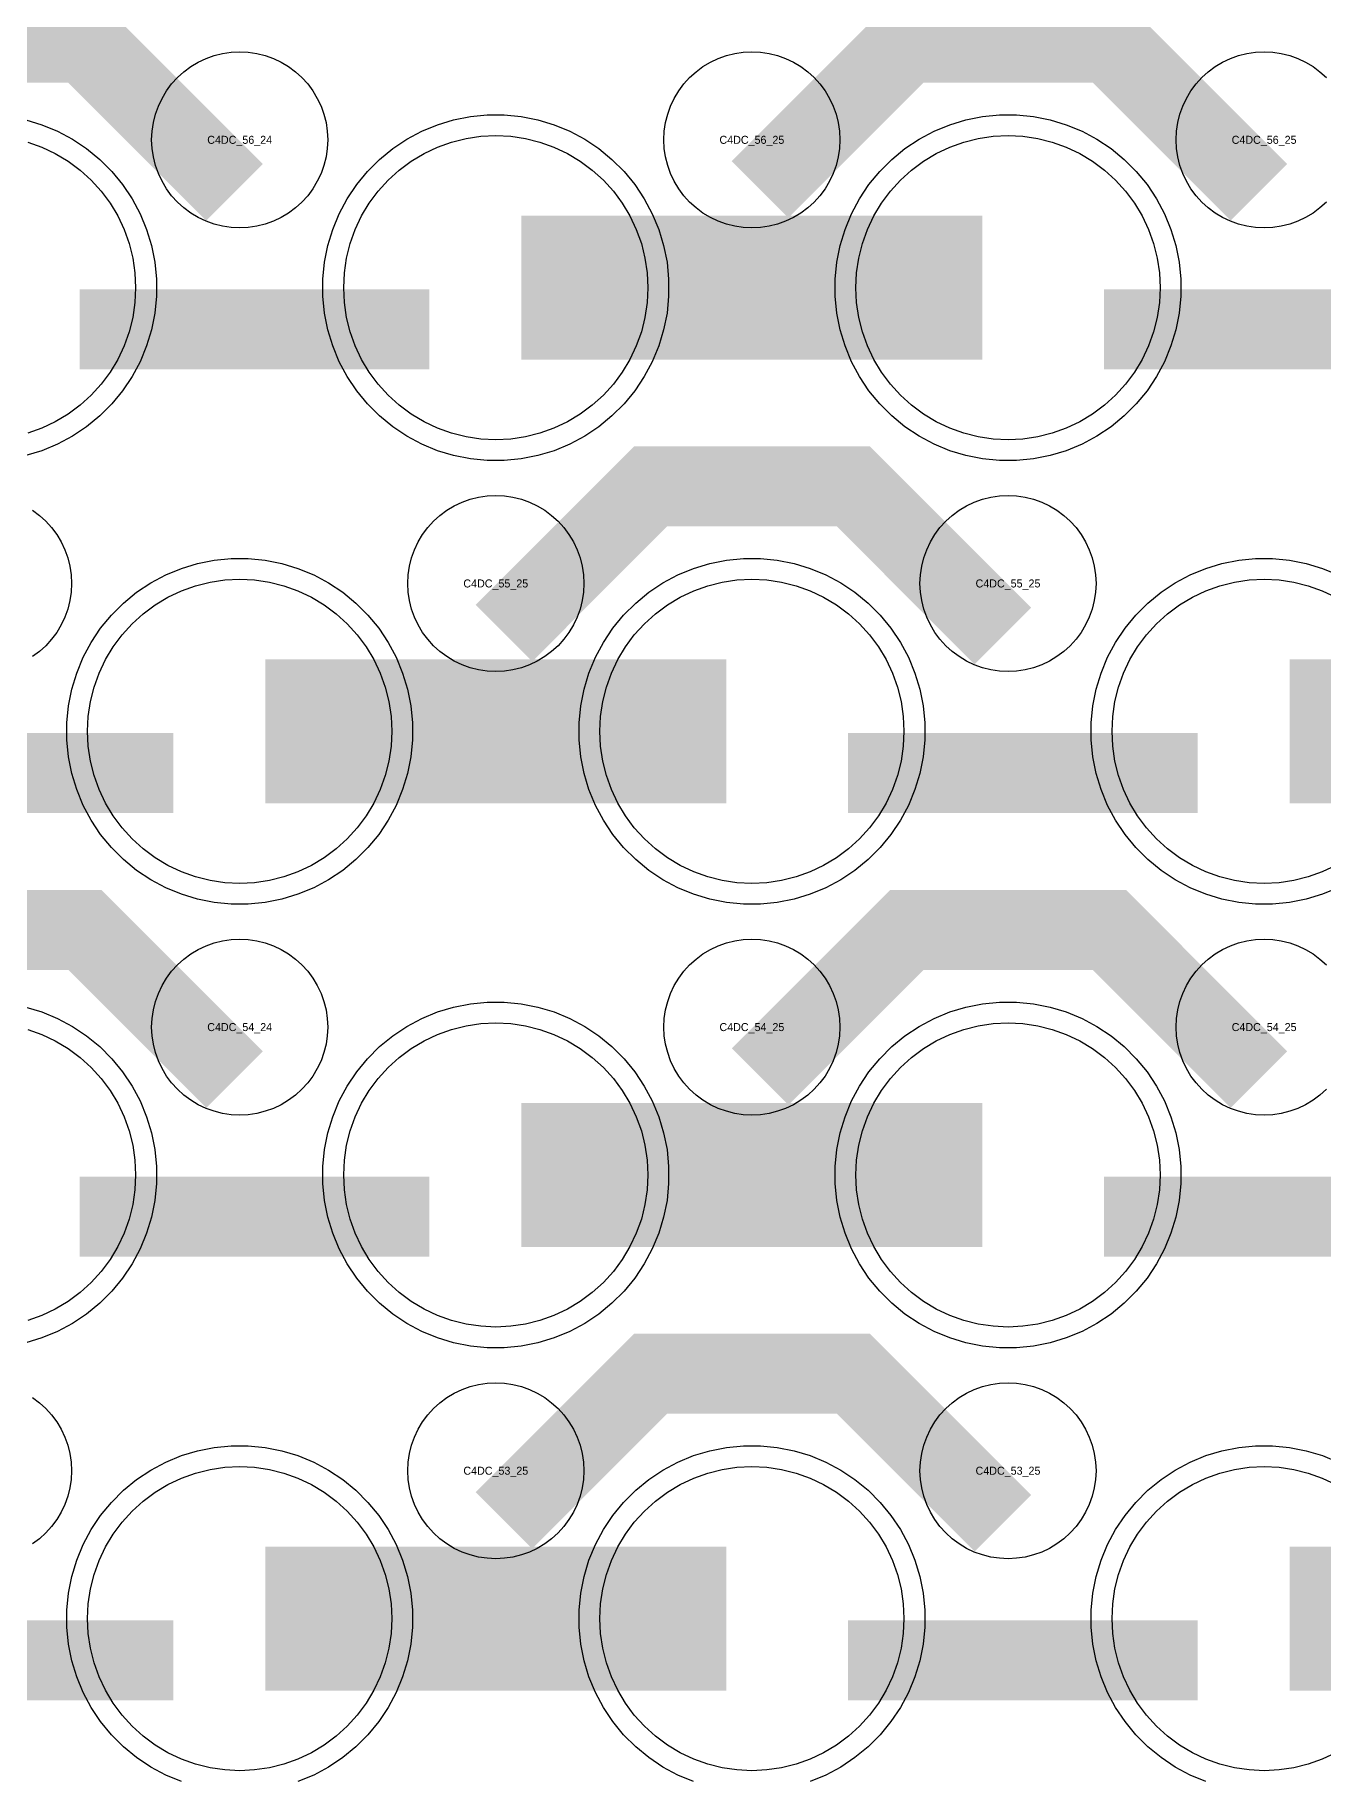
# Model space of a CAD drawing. Extents: x -11880 to 11880, y -14992 to 14992.
# Drawn here: x -4144 to -3742, y -7545 to -7001 of the extents above; entities that cross this region are included whole.
import ezdxf
from ezdxf.enums import TextEntityAlignment as Align

# ---------------------------------------------------------------- set-up
doc = ezdxf.new("R2010")
doc.units = 0
doc.header["$MEASUREMENT"] = 0
for name, color, linetype in [('GDS_775_DT_237', 138, 'CONTINUOUS'), ('RDL1_FS', 34, 'CONTINUOUS'), ('RDL_BS', 160, 'CONTINUOUS')]:
    doc.layers.add(name, color=color, linetype=linetype)

msp = doc.modelspace()

# ---------------------------------------------------------------- linework, layer by layer
at = {"layer": 'RDL1_FS', "color": 240, "true_color": 0xed1f24}
for points in [[(-4000, -7127.484), (-4004.657, -7127.255), (-4009.268, -7126.571), (-4013.791, -7125.439), (-4018.181, -7123.867), (-4022.395, -7121.875), (-4026.395, -7119.477), (-4030.14, -7116.699), (-4033.594, -7113.569), (-4036.724, -7110.115), (-4039.502, -7106.37), (-4041.9, -7102.37), (-4043.892, -7098.156), (-4045.464, -7093.766), (-4046.596, -7089.243), (-4047.28, -7084.632), (-4047.509, -7079.975), (-4047.28, -7075.318), (-4046.596, -7070.707), (-4045.464, -7066.184), (-4043.892, -7061.794), (-4041.9, -7057.58), (-4039.502, -7053.58), (-4036.724, -7049.835), (-4033.594, -7046.381), (-4030.14, -7043.251), (-4026.395, -7040.473), (-4022.395, -7038.075), (-4018.181, -7036.083), (-4013.791, -7034.511), (-4009.268, -7033.379), (-4004.657, -7032.695), (-4000, -7032.466), (-3995.343, -7032.695), (-3990.732, -7033.379), (-3986.209, -7034.511), (-3981.819, -7036.083), (-3977.605, -7038.075), (-3973.605, -7040.473), (-3969.86, -7043.251), (-3966.406, -7046.381), (-3963.276, -7049.835), (-3960.498, -7053.58), (-3958.1, -7057.58), (-3956.108, -7061.794), (-3954.536, -7066.184), (-3953.404, -7070.707), (-3952.72, -7075.318), (-3952.491, -7079.975), (-3952.72, -7084.632), (-3953.404, -7089.243), (-3954.536, -7093.766), (-3956.108, -7098.156), (-3958.1, -7102.37), (-3960.498, -7106.37), (-3963.276, -7110.115), (-3966.406, -7113.569), (-3969.86, -7116.699), (-3973.605, -7119.477), (-3977.605, -7121.875), (-3981.819, -7123.867), (-3986.209, -7125.439), (-3990.732, -7126.571), (-3995.343, -7127.255)], [(-3840, -7127.484), (-3844.657, -7127.255), (-3849.268, -7126.571), (-3853.791, -7125.439), (-3858.181, -7123.867), (-3862.395, -7121.875), (-3866.395, -7119.477), (-3870.14, -7116.699), (-3873.594, -7113.569), (-3876.724, -7110.115), (-3879.502, -7106.37), (-3881.9, -7102.37), (-3883.892, -7098.156), (-3885.464, -7093.766), (-3886.596, -7089.243), (-3887.28, -7084.632), (-3887.509, -7079.975), (-3887.28, -7075.318), (-3886.596, -7070.707), (-3885.464, -7066.184), (-3883.892, -7061.794), (-3881.9, -7057.58), (-3879.502, -7053.58), (-3876.724, -7049.835), (-3873.594, -7046.381), (-3870.14, -7043.251), (-3866.395, -7040.473), (-3862.395, -7038.075), (-3858.181, -7036.083), (-3853.791, -7034.511), (-3849.268, -7033.379), (-3844.657, -7032.695), (-3840, -7032.466), (-3835.343, -7032.695), (-3830.732, -7033.379), (-3826.209, -7034.511), (-3821.819, -7036.083), (-3817.605, -7038.075), (-3813.605, -7040.473), (-3809.86, -7043.251), (-3806.406, -7046.381), (-3803.276, -7049.835), (-3800.498, -7053.58), (-3798.1, -7057.58), (-3796.108, -7061.794), (-3794.536, -7066.184), (-3793.404, -7070.707), (-3792.72, -7075.318), (-3792.491, -7079.975), (-3792.72, -7084.632), (-3793.404, -7089.243), (-3794.536, -7093.766), (-3796.108, -7098.156), (-3798.1, -7102.37), (-3800.498, -7106.37), (-3803.276, -7110.115), (-3806.406, -7113.569), (-3809.86, -7116.699), (-3813.605, -7119.477), (-3817.605, -7121.875), (-3821.819, -7123.867), (-3826.209, -7125.439), (-3830.732, -7126.571), (-3835.343, -7127.255)], [(-4080, -7266.049), (-4084.657, -7265.82), (-4089.268, -7265.136), (-4093.791, -7264.004), (-4098.181, -7262.432), (-4102.395, -7260.44), (-4106.395, -7258.042), (-4110.14, -7255.264), (-4113.594, -7252.134), (-4116.724, -7248.68), (-4119.502, -7244.935), (-4121.9, -7240.935), (-4123.892, -7236.721), (-4125.464, -7232.331), (-4126.596, -7227.808), (-4127.28, -7223.197), (-4127.509, -7218.54), (-4127.28, -7213.883), (-4126.596, -7209.272), (-4125.464, -7204.749), (-4123.892, -7200.359), (-4121.9, -7196.145), (-4119.502, -7192.145), (-4116.724, -7188.4), (-4113.594, -7184.946), (-4110.14, -7181.816), (-4106.395, -7179.038), (-4102.395, -7176.64), (-4098.181, -7174.648), (-4093.791, -7173.076), (-4089.268, -7171.944), (-4084.657, -7171.26), (-4080, -7171.031), (-4075.343, -7171.26), (-4070.732, -7171.944), (-4066.209, -7173.076), (-4061.819, -7174.648), (-4057.605, -7176.64), (-4053.605, -7179.038), (-4049.86, -7181.816), (-4046.406, -7184.946), (-4043.276, -7188.4), (-4040.498, -7192.145), (-4038.1, -7196.145), (-4036.108, -7200.359), (-4034.536, -7204.749), (-4033.404, -7209.272), (-4032.72, -7213.883), (-4032.491, -7218.54), (-4032.72, -7223.197), (-4033.404, -7227.808), (-4034.536, -7232.331), (-4036.108, -7236.721), (-4038.1, -7240.935), (-4040.498, -7244.935), (-4043.276, -7248.68), (-4046.406, -7252.134), (-4049.86, -7255.264), (-4053.605, -7258.042), (-4057.605, -7260.44), (-4061.819, -7262.432), (-4066.209, -7264.004), (-4070.732, -7265.136), (-4075.343, -7265.82)], [(-3920, -7266.049), (-3924.657, -7265.82), (-3929.268, -7265.136), (-3933.791, -7264.004), (-3938.181, -7262.432), (-3942.395, -7260.44), (-3946.395, -7258.042), (-3950.14, -7255.264), (-3953.594, -7252.134), (-3956.724, -7248.68), (-3959.502, -7244.935), (-3961.9, -7240.935), (-3963.892, -7236.721), (-3965.464, -7232.331), (-3966.596, -7227.808), (-3967.28, -7223.197), (-3967.509, -7218.54), (-3967.28, -7213.883), (-3966.596, -7209.272), (-3965.464, -7204.749), (-3963.892, -7200.359), (-3961.9, -7196.145), (-3959.502, -7192.145), (-3956.724, -7188.4), (-3953.594, -7184.946), (-3950.14, -7181.816), (-3946.395, -7179.038), (-3942.395, -7176.64), (-3938.181, -7174.648), (-3933.791, -7173.076), (-3929.268, -7171.944), (-3924.657, -7171.26), (-3920, -7171.031), (-3915.343, -7171.26), (-3910.732, -7171.944), (-3906.209, -7173.076), (-3901.819, -7174.648), (-3897.605, -7176.64), (-3893.605, -7179.038), (-3889.86, -7181.816), (-3886.406, -7184.946), (-3883.276, -7188.4), (-3880.498, -7192.145), (-3878.1, -7196.145), (-3876.108, -7200.359), (-3874.536, -7204.749), (-3873.404, -7209.272), (-3872.72, -7213.883), (-3872.491, -7218.54), (-3872.72, -7223.197), (-3873.404, -7227.808), (-3874.536, -7232.331), (-3876.108, -7236.721), (-3878.1, -7240.935), (-3880.498, -7244.935), (-3883.276, -7248.68), (-3886.406, -7252.134), (-3889.86, -7255.264), (-3893.605, -7258.042), (-3897.605, -7260.44), (-3901.819, -7262.432), (-3906.209, -7264.004), (-3910.732, -7265.136), (-3915.343, -7265.82)]]:
    msp.add_lwpolyline(points, close=True, dxfattribs=at)
for points in [[(-4146.209, -7034.511), (-4141.819, -7036.083), (-4137.605, -7038.075), (-4133.605, -7040.473), (-4129.86, -7043.251), (-4126.406, -7046.381), (-4123.276, -7049.835), (-4120.498, -7053.58), (-4118.1, -7057.58), (-4116.108, -7061.794), (-4114.536, -7066.184), (-4113.404, -7070.707), (-4112.72, -7075.318), (-4112.491, -7079.975), (-4112.72, -7084.632), (-4113.404, -7089.243), (-4114.536, -7093.766), (-4116.108, -7098.156), (-4118.1, -7102.37), (-4120.498, -7106.37), (-4123.276, -7110.115), (-4126.406, -7113.569), (-4129.86, -7116.699), (-4133.605, -7119.477), (-4137.605, -7121.875), (-4141.819, -7123.867), (-4146.209, -7125.439)], [(-3737.605, -7260.44), (-3741.819, -7262.432), (-3746.209, -7264.004), (-3750.732, -7265.136), (-3755.343, -7265.82), (-3760, -7266.049), (-3764.657, -7265.82), (-3769.268, -7265.136), (-3773.791, -7264.004), (-3778.181, -7262.432), (-3782.395, -7260.44), (-3786.395, -7258.042), (-3790.14, -7255.264), (-3793.594, -7252.134), (-3796.724, -7248.68), (-3799.502, -7244.935), (-3801.9, -7240.935), (-3803.892, -7236.721), (-3805.464, -7232.331), (-3806.596, -7227.808), (-3807.28, -7223.197), (-3807.509, -7218.54), (-3807.28, -7213.883), (-3806.596, -7209.272), (-3805.464, -7204.749), (-3803.892, -7200.359), (-3801.9, -7196.145), (-3799.502, -7192.145), (-3796.724, -7188.4), (-3793.594, -7184.946), (-3790.14, -7181.816), (-3786.395, -7179.038), (-3782.395, -7176.64), (-3778.181, -7174.648), (-3773.791, -7173.076), (-3769.268, -7171.944), (-3764.657, -7171.26), (-3760, -7171.031), (-3755.343, -7171.26), (-3750.732, -7171.944), (-3746.209, -7173.076), (-3741.819, -7174.648), (-3737.605, -7176.64)]]:
    msp.add_lwpolyline(points, dxfattribs=at)
for points in [[(-3991.998, -7079.975, 45, 45, 0), (-3919.998, -7079.975, 45, 45, 0)], [(-3919.998, -7079.975, 45, 45, 0), (-3847.998, -7079.975, 45, 45, 0)], [(-4071.998, -7218.54, 45, 45, 0), (-3999.998, -7218.54, 45, 45, 0)], [(-3999.998, -7218.54, 45, 45, 0), (-3927.998, -7218.54, 45, 45, 0)], [(-3751.998, -7218.54, 45, 45, 0), (-3679.998, -7218.54, 45, 45, 0)]]:
    msp.add_lwpolyline(points, format="xyseb", dxfattribs=at)
at = {"layer": 'RDL1_FS'}
for points in [[(-4000, -7404.614), (-4004.657, -7404.385), (-4009.268, -7403.701), (-4013.791, -7402.569), (-4018.181, -7400.997), (-4022.395, -7399.005), (-4026.395, -7396.607), (-4030.14, -7393.829), (-4033.594, -7390.699), (-4036.724, -7387.245), (-4039.502, -7383.5), (-4041.9, -7379.5), (-4043.892, -7375.286), (-4045.464, -7370.896), (-4046.596, -7366.373), (-4047.28, -7361.762), (-4047.509, -7357.105), (-4047.28, -7352.448), (-4046.596, -7347.837), (-4045.464, -7343.314), (-4043.892, -7338.924), (-4041.9, -7334.71), (-4039.502, -7330.71), (-4036.724, -7326.965), (-4033.594, -7323.511), (-4030.14, -7320.381), (-4026.395, -7317.603), (-4022.395, -7315.205), (-4018.181, -7313.213), (-4013.791, -7311.641), (-4009.268, -7310.509), (-4004.657, -7309.825), (-4000, -7309.596), (-3995.343, -7309.825), (-3990.732, -7310.509), (-3986.209, -7311.641), (-3981.819, -7313.213), (-3977.605, -7315.205), (-3973.605, -7317.603), (-3969.86, -7320.381), (-3966.406, -7323.511), (-3963.276, -7326.965), (-3960.498, -7330.71), (-3958.1, -7334.71), (-3956.108, -7338.924), (-3954.536, -7343.314), (-3953.404, -7347.837), (-3952.72, -7352.448), (-3952.491, -7357.105), (-3952.72, -7361.762), (-3953.404, -7366.373), (-3954.536, -7370.896), (-3956.108, -7375.286), (-3958.1, -7379.5), (-3960.498, -7383.5), (-3963.276, -7387.245), (-3966.406, -7390.699), (-3969.86, -7393.829), (-3973.605, -7396.607), (-3977.605, -7399.005), (-3981.819, -7400.997), (-3986.209, -7402.569), (-3990.732, -7403.701), (-3995.343, -7404.385)], [(-3840, -7404.614), (-3844.657, -7404.385), (-3849.268, -7403.701), (-3853.791, -7402.569), (-3858.181, -7400.997), (-3862.395, -7399.005), (-3866.395, -7396.607), (-3870.14, -7393.829), (-3873.594, -7390.699), (-3876.724, -7387.245), (-3879.502, -7383.5), (-3881.9, -7379.5), (-3883.892, -7375.286), (-3885.464, -7370.896), (-3886.596, -7366.373), (-3887.28, -7361.762), (-3887.509, -7357.105), (-3887.28, -7352.448), (-3886.596, -7347.837), (-3885.464, -7343.314), (-3883.892, -7338.924), (-3881.9, -7334.71), (-3879.502, -7330.71), (-3876.724, -7326.965), (-3873.594, -7323.511), (-3870.14, -7320.381), (-3866.395, -7317.603), (-3862.395, -7315.205), (-3858.181, -7313.213), (-3853.791, -7311.641), (-3849.268, -7310.509), (-3844.657, -7309.825), (-3840, -7309.596), (-3835.343, -7309.825), (-3830.732, -7310.509), (-3826.209, -7311.641), (-3821.819, -7313.213), (-3817.605, -7315.205), (-3813.605, -7317.603), (-3809.86, -7320.381), (-3806.406, -7323.511), (-3803.276, -7326.965), (-3800.498, -7330.71), (-3798.1, -7334.71), (-3796.108, -7338.924), (-3794.536, -7343.314), (-3793.404, -7347.837), (-3792.72, -7352.448), (-3792.491, -7357.105), (-3792.72, -7361.762), (-3793.404, -7366.373), (-3794.536, -7370.896), (-3796.108, -7375.286), (-3798.1, -7379.5), (-3800.498, -7383.5), (-3803.276, -7387.245), (-3806.406, -7390.699), (-3809.86, -7393.829), (-3813.605, -7396.607), (-3817.605, -7399.005), (-3821.819, -7400.997), (-3826.209, -7402.569), (-3830.732, -7403.701), (-3835.343, -7404.385)], [(-4080, -7543.179), (-4084.657, -7542.95), (-4089.268, -7542.266), (-4093.791, -7541.134), (-4098.181, -7539.562), (-4102.395, -7537.57), (-4106.395, -7535.172), (-4110.14, -7532.394), (-4113.594, -7529.264), (-4116.724, -7525.81), (-4119.502, -7522.065), (-4121.9, -7518.065), (-4123.892, -7513.851), (-4125.464, -7509.461), (-4126.596, -7504.938), (-4127.28, -7500.327), (-4127.509, -7495.67), (-4127.28, -7491.013), (-4126.596, -7486.402), (-4125.464, -7481.879), (-4123.892, -7477.489), (-4121.9, -7473.275), (-4119.502, -7469.275), (-4116.724, -7465.53), (-4113.594, -7462.076), (-4110.14, -7458.946), (-4106.395, -7456.168), (-4102.395, -7453.77), (-4098.181, -7451.778), (-4093.791, -7450.206), (-4089.268, -7449.074), (-4084.657, -7448.39), (-4080, -7448.161), (-4075.343, -7448.39), (-4070.732, -7449.074), (-4066.209, -7450.206), (-4061.819, -7451.778), (-4057.605, -7453.77), (-4053.605, -7456.168), (-4049.86, -7458.946), (-4046.406, -7462.076), (-4043.276, -7465.53), (-4040.498, -7469.275), (-4038.1, -7473.275), (-4036.108, -7477.489), (-4034.536, -7481.879), (-4033.404, -7486.402), (-4032.72, -7491.013), (-4032.491, -7495.67), (-4032.72, -7500.327), (-4033.404, -7504.938), (-4034.536, -7509.461), (-4036.108, -7513.851), (-4038.1, -7518.065), (-4040.498, -7522.065), (-4043.276, -7525.81), (-4046.406, -7529.264), (-4049.86, -7532.394), (-4053.605, -7535.172), (-4057.605, -7537.57), (-4061.819, -7539.562), (-4066.209, -7541.134), (-4070.732, -7542.266), (-4075.343, -7542.95)], [(-3920, -7543.179), (-3924.657, -7542.95), (-3929.268, -7542.266), (-3933.791, -7541.134), (-3938.181, -7539.562), (-3942.395, -7537.57), (-3946.395, -7535.172), (-3950.14, -7532.394), (-3953.594, -7529.264), (-3956.724, -7525.81), (-3959.502, -7522.065), (-3961.9, -7518.065), (-3963.892, -7513.851), (-3965.464, -7509.461), (-3966.596, -7504.938), (-3967.28, -7500.327), (-3967.509, -7495.67), (-3967.28, -7491.013), (-3966.596, -7486.402), (-3965.464, -7481.879), (-3963.892, -7477.489), (-3961.9, -7473.275), (-3959.502, -7469.275), (-3956.724, -7465.53), (-3953.594, -7462.076), (-3950.14, -7458.946), (-3946.395, -7456.168), (-3942.395, -7453.77), (-3938.181, -7451.778), (-3933.791, -7450.206), (-3929.268, -7449.074), (-3924.657, -7448.39), (-3920, -7448.161), (-3915.343, -7448.39), (-3910.732, -7449.074), (-3906.209, -7450.206), (-3901.819, -7451.778), (-3897.605, -7453.77), (-3893.605, -7456.168), (-3889.86, -7458.946), (-3886.406, -7462.076), (-3883.276, -7465.53), (-3880.498, -7469.275), (-3878.1, -7473.275), (-3876.108, -7477.489), (-3874.536, -7481.879), (-3873.404, -7486.402), (-3872.72, -7491.013), (-3872.491, -7495.67), (-3872.72, -7500.327), (-3873.404, -7504.938), (-3874.536, -7509.461), (-3876.108, -7513.851), (-3878.1, -7518.065), (-3880.498, -7522.065), (-3883.276, -7525.81), (-3886.406, -7529.264), (-3889.86, -7532.394), (-3893.605, -7535.172), (-3897.605, -7537.57), (-3901.819, -7539.562), (-3906.209, -7541.134), (-3910.732, -7542.266), (-3915.343, -7542.95)]]:
    msp.add_lwpolyline(points, close=True, dxfattribs=at)
for points in [[(-4146.209, -7311.641), (-4141.819, -7313.213), (-4137.605, -7315.205), (-4133.605, -7317.603), (-4129.86, -7320.381), (-4126.406, -7323.511), (-4123.276, -7326.965), (-4120.498, -7330.71), (-4118.1, -7334.71), (-4116.108, -7338.924), (-4114.536, -7343.314), (-4113.404, -7347.837), (-4112.72, -7352.448), (-4112.491, -7357.105), (-4112.72, -7361.762), (-4113.404, -7366.373), (-4114.536, -7370.896), (-4116.108, -7375.286), (-4118.1, -7379.5), (-4120.498, -7383.5), (-4123.276, -7387.245), (-4126.406, -7390.699), (-4129.86, -7393.829), (-4133.605, -7396.607), (-4137.605, -7399.005), (-4141.819, -7400.997), (-4146.209, -7402.569)], [(-3737.605, -7537.57), (-3741.819, -7539.562), (-3746.209, -7541.134), (-3750.732, -7542.266), (-3755.343, -7542.95), (-3760, -7543.179), (-3764.657, -7542.95), (-3769.268, -7542.266), (-3773.791, -7541.134), (-3778.181, -7539.562), (-3782.395, -7537.57), (-3786.395, -7535.172), (-3790.14, -7532.394), (-3793.594, -7529.264), (-3796.724, -7525.81), (-3799.502, -7522.065), (-3801.9, -7518.065), (-3803.892, -7513.851), (-3805.464, -7509.461), (-3806.596, -7504.938), (-3807.28, -7500.327), (-3807.509, -7495.67), (-3807.28, -7491.013), (-3806.596, -7486.402), (-3805.464, -7481.879), (-3803.892, -7477.489), (-3801.9, -7473.275), (-3799.502, -7469.275), (-3796.724, -7465.53), (-3793.594, -7462.076), (-3790.14, -7458.946), (-3786.395, -7456.168), (-3782.395, -7453.77), (-3778.181, -7451.778), (-3773.791, -7450.206), (-3769.268, -7449.074), (-3764.657, -7448.39), (-3760, -7448.161), (-3755.343, -7448.39), (-3750.732, -7449.074), (-3746.209, -7450.206), (-3741.819, -7451.778), (-3737.605, -7453.77)]]:
    msp.add_lwpolyline(points, dxfattribs=at)
for points in [[(-3991.998, -7357.105, 45, 45, 0), (-3919.998, -7357.105, 45, 45, 0)], [(-3919.998, -7357.105, 45, 45, 0), (-3847.998, -7357.105, 45, 45, 0)], [(-4071.998, -7495.67, 45, 45, 0), (-3999.998, -7495.67, 45, 45, 0)], [(-3999.998, -7495.67, 45, 45, 0), (-3927.998, -7495.67, 45, 45, 0)], [(-3751.998, -7495.67, 45, 45, 0), (-3679.998, -7495.67, 45, 45, 0)]]:
    msp.add_lwpolyline(points, format="xyseb", dxfattribs=at)
at = {"layer": 'RDL_BS'}
for points in [[(-4081.599, -7050.188, 25, 25, 0), (-4128.313, -7003.474, 25, 25, 0), (-4158.071, -7003.474, 25, 25, 0)], [(-3917.438, -7049.289, 25, 25, 0), (-3871.623, -7003.474, 25, 25, 0), (-3838.07, -7003.474, 25, 25, 0)], [(-3761.599, -7050.188, 25, 25, 0), (-3808.313, -7003.474, 25, 25, 0), (-3838.071, -7003.474, 25, 25, 0)], [(-3997.438, -7187.854, 25, 25, 0), (-3951.623, -7142.039, 25, 25, 0), (-3918.07, -7142.039, 25, 25, 0)], [(-3841.599, -7188.753, 25, 25, 0), (-3888.313, -7142.039, 25, 25, 0), (-3918.071, -7142.039, 25, 25, 0)], [(-4081.599, -7327.318, 25, 25, 0), (-4128.313, -7280.604, 25, 25, 0), (-4158.071, -7280.604, 25, 25, 0)], [(-3917.438, -7326.419, 25, 25, 0), (-3871.623, -7280.604, 25, 25, 0), (-3838.07, -7280.604, 25, 25, 0)], [(-3761.599, -7327.318, 25, 25, 0), (-3808.313, -7280.604, 25, 25, 0), (-3838.071, -7280.604, 25, 25, 0)], [(-4129.984, -7370.118, 25, 25, 0), (-4020.719, -7370.118, 25, 25, 0)], [(-3809.984, -7370.118, 25, 25, 0), (-3700.719, -7370.118, 25, 25, 0)], [(-3997.438, -7464.984, 25, 25, 0), (-3951.623, -7419.169, 25, 25, 0), (-3918.07, -7419.169, 25, 25, 0)], [(-3841.599, -7465.883, 25, 25, 0), (-3888.313, -7419.169, 25, 25, 0), (-3918.071, -7419.169, 25, 25, 0)], [(-4209.984, -7508.683, 25, 25, 0), (-4100.719, -7508.683, 25, 25, 0)], [(-3889.984, -7508.683, 25, 25, 0), (-3780.719, -7508.683, 25, 25, 0)]]:
    msp.add_lwpolyline(points, format="xyseb", dxfattribs=at)
for points in [[(-4080, -7061.281), (-4082.693, -7061.149), (-4085.365, -7060.753), (-4087.984, -7060.096), (-4090.519, -7059.189), (-4092.956, -7058.037), (-4095.28, -7056.644), (-4097.443, -7055.041), (-4099.442, -7053.229), (-4101.254, -7051.23), (-4102.857, -7049.067), (-4104.25, -7046.743), (-4105.402, -7044.306), (-4106.309, -7041.771), (-4106.966, -7039.152), (-4107.362, -7036.48), (-4107.494, -7033.787), (-4107.362, -7031.094), (-4106.966, -7028.422), (-4106.309, -7025.803), (-4105.402, -7023.268), (-4104.25, -7020.831), (-4102.857, -7018.507), (-4101.254, -7016.344), (-4099.442, -7014.345), (-4097.443, -7012.533), (-4095.28, -7010.93), (-4092.956, -7009.537), (-4090.519, -7008.385), (-4087.984, -7007.478), (-4085.365, -7006.821), (-4082.693, -7006.425), (-4080, -7006.293), (-4077.307, -7006.425), (-4074.635, -7006.821), (-4072.016, -7007.478), (-4069.481, -7008.385), (-4067.044, -7009.537), (-4064.72, -7010.93), (-4062.557, -7012.533), (-4060.558, -7014.345), (-4058.746, -7016.344), (-4057.143, -7018.507), (-4055.75, -7020.831), (-4054.598, -7023.268), (-4053.691, -7025.803), (-4053.034, -7028.422), (-4052.638, -7031.094), (-4052.506, -7033.787), (-4052.638, -7036.48), (-4053.034, -7039.152), (-4053.691, -7041.771), (-4054.598, -7044.306), (-4055.75, -7046.743), (-4057.143, -7049.067), (-4058.746, -7051.23), (-4060.558, -7053.229), (-4062.557, -7055.041), (-4064.72, -7056.644), (-4067.044, -7058.037), (-4069.481, -7059.189), (-4072.016, -7060.096), (-4074.635, -7060.753), (-4077.307, -7061.149)], [(-3920, -7061.281), (-3922.693, -7061.149), (-3925.365, -7060.753), (-3927.984, -7060.096), (-3930.519, -7059.189), (-3932.956, -7058.037), (-3935.28, -7056.644), (-3937.443, -7055.041), (-3939.442, -7053.229), (-3941.254, -7051.23), (-3942.857, -7049.067), (-3944.25, -7046.743), (-3945.402, -7044.306), (-3946.309, -7041.771), (-3946.966, -7039.152), (-3947.362, -7036.48), (-3947.494, -7033.787), (-3947.362, -7031.094), (-3946.966, -7028.422), (-3946.309, -7025.803), (-3945.402, -7023.268), (-3944.25, -7020.831), (-3942.857, -7018.507), (-3941.254, -7016.344), (-3939.442, -7014.345), (-3937.443, -7012.533), (-3935.28, -7010.93), (-3932.956, -7009.537), (-3930.519, -7008.385), (-3927.984, -7007.478), (-3925.365, -7006.821), (-3922.693, -7006.425), (-3920, -7006.293), (-3917.307, -7006.425), (-3914.635, -7006.821), (-3912.016, -7007.478), (-3909.481, -7008.385), (-3907.044, -7009.537), (-3904.72, -7010.93), (-3902.557, -7012.533), (-3900.558, -7014.345), (-3898.746, -7016.344), (-3897.143, -7018.507), (-3895.75, -7020.831), (-3894.598, -7023.268), (-3893.691, -7025.803), (-3893.034, -7028.422), (-3892.638, -7031.094), (-3892.506, -7033.787), (-3892.638, -7036.48), (-3893.034, -7039.152), (-3893.691, -7041.771), (-3894.598, -7044.306), (-3895.75, -7046.743), (-3897.143, -7049.067), (-3898.746, -7051.23), (-3900.558, -7053.229), (-3902.557, -7055.041), (-3904.72, -7056.644), (-3907.044, -7058.037), (-3909.481, -7059.189), (-3912.016, -7060.096), (-3914.635, -7060.753), (-3917.307, -7061.149)], [(-4000, -7199.846), (-4002.693, -7199.714), (-4005.365, -7199.318), (-4007.984, -7198.661), (-4010.519, -7197.754), (-4012.956, -7196.602), (-4015.28, -7195.209), (-4017.443, -7193.606), (-4019.442, -7191.794), (-4021.254, -7189.795), (-4022.857, -7187.632), (-4024.25, -7185.308), (-4025.402, -7182.871), (-4026.309, -7180.336), (-4026.966, -7177.717), (-4027.362, -7175.045), (-4027.494, -7172.352), (-4027.362, -7169.659), (-4026.966, -7166.987), (-4026.309, -7164.368), (-4025.402, -7161.833), (-4024.25, -7159.396), (-4022.857, -7157.072), (-4021.254, -7154.909), (-4019.442, -7152.91), (-4017.443, -7151.098), (-4015.28, -7149.495), (-4012.956, -7148.102), (-4010.519, -7146.95), (-4007.984, -7146.043), (-4005.365, -7145.386), (-4002.693, -7144.99), (-4000, -7144.858), (-3997.307, -7144.99), (-3994.635, -7145.386), (-3992.016, -7146.043), (-3989.481, -7146.95), (-3987.044, -7148.102), (-3984.72, -7149.495), (-3982.557, -7151.098), (-3980.558, -7152.91), (-3978.746, -7154.909), (-3977.143, -7157.072), (-3975.75, -7159.396), (-3974.598, -7161.833), (-3973.691, -7164.368), (-3973.034, -7166.987), (-3972.638, -7169.659), (-3972.506, -7172.352), (-3972.638, -7175.045), (-3973.034, -7177.717), (-3973.691, -7180.336), (-3974.598, -7182.871), (-3975.75, -7185.308), (-3977.143, -7187.632), (-3978.746, -7189.795), (-3980.558, -7191.794), (-3982.557, -7193.606), (-3984.72, -7195.209), (-3987.044, -7196.602), (-3989.481, -7197.754), (-3992.016, -7198.661), (-3994.635, -7199.318), (-3997.307, -7199.714)], [(-3840, -7199.846), (-3842.693, -7199.714), (-3845.365, -7199.318), (-3847.984, -7198.661), (-3850.519, -7197.754), (-3852.956, -7196.602), (-3855.28, -7195.209), (-3857.443, -7193.606), (-3859.442, -7191.794), (-3861.254, -7189.795), (-3862.857, -7187.632), (-3864.25, -7185.308), (-3865.402, -7182.871), (-3866.309, -7180.336), (-3866.966, -7177.717), (-3867.362, -7175.045), (-3867.494, -7172.352), (-3867.362, -7169.659), (-3866.966, -7166.987), (-3866.309, -7164.368), (-3865.402, -7161.833), (-3864.25, -7159.396), (-3862.857, -7157.072), (-3861.254, -7154.909), (-3859.442, -7152.91), (-3857.443, -7151.098), (-3855.28, -7149.495), (-3852.956, -7148.102), (-3850.519, -7146.95), (-3847.984, -7146.043), (-3845.365, -7145.386), (-3842.693, -7144.99), (-3840, -7144.858), (-3837.307, -7144.99), (-3834.635, -7145.386), (-3832.016, -7146.043), (-3829.481, -7146.95), (-3827.044, -7148.102), (-3824.72, -7149.495), (-3822.557, -7151.098), (-3820.558, -7152.91), (-3818.746, -7154.909), (-3817.143, -7157.072), (-3815.75, -7159.396), (-3814.598, -7161.833), (-3813.691, -7164.368), (-3813.034, -7166.987), (-3812.638, -7169.659), (-3812.506, -7172.352), (-3812.638, -7175.045), (-3813.034, -7177.717), (-3813.691, -7180.336), (-3814.598, -7182.871), (-3815.75, -7185.308), (-3817.143, -7187.632), (-3818.746, -7189.795), (-3820.558, -7191.794), (-3822.557, -7193.606), (-3824.72, -7195.209), (-3827.044, -7196.602), (-3829.481, -7197.754), (-3832.016, -7198.661), (-3834.635, -7199.318), (-3837.307, -7199.714)], [(-4080, -7338.411), (-4082.693, -7338.279), (-4085.365, -7337.883), (-4087.984, -7337.226), (-4090.519, -7336.319), (-4092.956, -7335.167), (-4095.28, -7333.774), (-4097.443, -7332.171), (-4099.442, -7330.359), (-4101.254, -7328.36), (-4102.857, -7326.197), (-4104.25, -7323.873), (-4105.402, -7321.436), (-4106.309, -7318.901), (-4106.966, -7316.282), (-4107.362, -7313.61), (-4107.494, -7310.917), (-4107.362, -7308.224), (-4106.966, -7305.552), (-4106.309, -7302.933), (-4105.402, -7300.398), (-4104.25, -7297.961), (-4102.857, -7295.637), (-4101.254, -7293.474), (-4099.442, -7291.475), (-4097.443, -7289.663), (-4095.28, -7288.06), (-4092.956, -7286.667), (-4090.519, -7285.515), (-4087.984, -7284.608), (-4085.365, -7283.951), (-4082.693, -7283.555), (-4080, -7283.423), (-4077.307, -7283.555), (-4074.635, -7283.951), (-4072.016, -7284.608), (-4069.481, -7285.515), (-4067.044, -7286.667), (-4064.72, -7288.06), (-4062.557, -7289.663), (-4060.558, -7291.475), (-4058.746, -7293.474), (-4057.143, -7295.637), (-4055.75, -7297.961), (-4054.598, -7300.398), (-4053.691, -7302.933), (-4053.034, -7305.552), (-4052.638, -7308.224), (-4052.506, -7310.917), (-4052.638, -7313.61), (-4053.034, -7316.282), (-4053.691, -7318.901), (-4054.598, -7321.436), (-4055.75, -7323.873), (-4057.143, -7326.197), (-4058.746, -7328.36), (-4060.558, -7330.359), (-4062.557, -7332.171), (-4064.72, -7333.774), (-4067.044, -7335.167), (-4069.481, -7336.319), (-4072.016, -7337.226), (-4074.635, -7337.883), (-4077.307, -7338.279)], [(-3920, -7338.411), (-3922.693, -7338.279), (-3925.365, -7337.883), (-3927.984, -7337.226), (-3930.519, -7336.319), (-3932.956, -7335.167), (-3935.28, -7333.774), (-3937.443, -7332.171), (-3939.442, -7330.359), (-3941.254, -7328.36), (-3942.857, -7326.197), (-3944.25, -7323.873), (-3945.402, -7321.436), (-3946.309, -7318.901), (-3946.966, -7316.282), (-3947.362, -7313.61), (-3947.494, -7310.917), (-3947.362, -7308.224), (-3946.966, -7305.552), (-3946.309, -7302.933), (-3945.402, -7300.398), (-3944.25, -7297.961), (-3942.857, -7295.637), (-3941.254, -7293.474), (-3939.442, -7291.475), (-3937.443, -7289.663), (-3935.28, -7288.06), (-3932.956, -7286.667), (-3930.519, -7285.515), (-3927.984, -7284.608), (-3925.365, -7283.951), (-3922.693, -7283.555), (-3920, -7283.423), (-3917.307, -7283.555), (-3914.635, -7283.951), (-3912.016, -7284.608), (-3909.481, -7285.515), (-3907.044, -7286.667), (-3904.72, -7288.06), (-3902.557, -7289.663), (-3900.558, -7291.475), (-3898.746, -7293.474), (-3897.143, -7295.637), (-3895.75, -7297.961), (-3894.598, -7300.398), (-3893.691, -7302.933), (-3893.034, -7305.552), (-3892.638, -7308.224), (-3892.506, -7310.917), (-3892.638, -7313.61), (-3893.034, -7316.282), (-3893.691, -7318.901), (-3894.598, -7321.436), (-3895.75, -7323.873), (-3897.143, -7326.197), (-3898.746, -7328.36), (-3900.558, -7330.359), (-3902.557, -7332.171), (-3904.72, -7333.774), (-3907.044, -7335.167), (-3909.481, -7336.319), (-3912.016, -7337.226), (-3914.635, -7337.883), (-3917.307, -7338.279)], [(-4002.644, -7411.105), (-4007.938, -7410.588), (-4013.165, -7409.542), (-4018.205, -7408.011), (-4023.115, -7405.98), (-4027.777, -7403.488), (-4032.191, -7400.541), (-4036.292, -7397.179), (-4040.074, -7393.397), (-4043.436, -7389.296), (-4046.383, -7384.882), (-4048.875, -7380.22), (-4050.906, -7375.31), (-4052.437, -7370.27), (-4053.483, -7365.043), (-4054, -7359.749), (-4054, -7354.461), (-4053.483, -7349.167), (-4052.437, -7343.94), (-4050.906, -7338.9), (-4048.875, -7333.99), (-4046.383, -7329.328), (-4043.436, -7324.914), (-4040.074, -7320.813), (-4036.292, -7317.031), (-4032.191, -7313.669), (-4027.777, -7310.722), (-4023.115, -7308.23), (-4018.205, -7306.199), (-4013.165, -7304.668), (-4007.938, -7303.622), (-4002.644, -7303.105), (-3997.356, -7303.105), (-3992.062, -7303.622), (-3986.835, -7304.668), (-3981.795, -7306.199), (-3976.885, -7308.23), (-3972.223, -7310.722), (-3967.809, -7313.669), (-3963.708, -7317.031), (-3959.926, -7320.813), (-3956.564, -7324.914), (-3953.617, -7329.328), (-3951.125, -7333.99), (-3949.094, -7338.9), (-3947.563, -7343.94), (-3946.517, -7349.167), (-3946, -7354.461), (-3946, -7359.749), (-3946.517, -7365.043), (-3947.563, -7370.27), (-3949.094, -7375.31), (-3951.125, -7380.22), (-3953.617, -7384.882), (-3956.564, -7389.296), (-3959.926, -7393.397), (-3963.708, -7397.179), (-3967.809, -7400.541), (-3972.223, -7403.488), (-3976.885, -7405.98), (-3981.795, -7408.011), (-3986.835, -7409.542), (-3992.062, -7410.588), (-3997.356, -7411.105)], [(-3842.644, -7411.105), (-3847.938, -7410.588), (-3853.165, -7409.542), (-3858.205, -7408.011), (-3863.115, -7405.98), (-3867.777, -7403.488), (-3872.191, -7400.541), (-3876.292, -7397.179), (-3880.074, -7393.397), (-3883.436, -7389.296), (-3886.383, -7384.882), (-3888.875, -7380.22), (-3890.906, -7375.31), (-3892.437, -7370.27), (-3893.483, -7365.043), (-3894, -7359.749), (-3894, -7354.461), (-3893.483, -7349.167), (-3892.437, -7343.94), (-3890.906, -7338.9), (-3888.875, -7333.99), (-3886.383, -7329.328), (-3883.436, -7324.914), (-3880.074, -7320.813), (-3876.292, -7317.031), (-3872.191, -7313.669), (-3867.777, -7310.722), (-3863.115, -7308.23), (-3858.205, -7306.199), (-3853.165, -7304.668), (-3847.938, -7303.622), (-3842.644, -7303.105), (-3837.356, -7303.105), (-3832.062, -7303.622), (-3826.835, -7304.668), (-3821.795, -7306.199), (-3816.885, -7308.23), (-3812.223, -7310.722), (-3807.809, -7313.669), (-3803.708, -7317.031), (-3799.926, -7320.813), (-3796.564, -7324.914), (-3793.617, -7329.328), (-3791.125, -7333.99), (-3789.094, -7338.9), (-3787.563, -7343.94), (-3786.517, -7349.167), (-3786, -7354.461), (-3786, -7359.749), (-3786.517, -7365.043), (-3787.563, -7370.27), (-3789.094, -7375.31), (-3791.125, -7380.22), (-3793.617, -7384.882), (-3796.564, -7389.296), (-3799.926, -7393.397), (-3803.708, -7397.179), (-3807.809, -7400.541), (-3812.223, -7403.488), (-3816.885, -7405.98), (-3821.795, -7408.011), (-3826.835, -7409.542), (-3832.062, -7410.588), (-3837.356, -7411.105)], [(-4000, -7476.976), (-4002.693, -7476.844), (-4005.365, -7476.448), (-4007.984, -7475.791), (-4010.519, -7474.884), (-4012.956, -7473.732), (-4015.28, -7472.339), (-4017.443, -7470.736), (-4019.442, -7468.924), (-4021.254, -7466.925), (-4022.857, -7464.762), (-4024.25, -7462.438), (-4025.402, -7460.001), (-4026.309, -7457.466), (-4026.966, -7454.847), (-4027.362, -7452.175), (-4027.494, -7449.482), (-4027.362, -7446.789), (-4026.966, -7444.117), (-4026.309, -7441.498), (-4025.402, -7438.963), (-4024.25, -7436.526), (-4022.857, -7434.202), (-4021.254, -7432.039), (-4019.442, -7430.04), (-4017.443, -7428.228), (-4015.28, -7426.625), (-4012.956, -7425.232), (-4010.519, -7424.08), (-4007.984, -7423.173), (-4005.365, -7422.516), (-4002.693, -7422.12), (-4000, -7421.988), (-3997.307, -7422.12), (-3994.635, -7422.516), (-3992.016, -7423.173), (-3989.481, -7424.08), (-3987.044, -7425.232), (-3984.72, -7426.625), (-3982.557, -7428.228), (-3980.558, -7430.04), (-3978.746, -7432.039), (-3977.143, -7434.202), (-3975.75, -7436.526), (-3974.598, -7438.963), (-3973.691, -7441.498), (-3973.034, -7444.117), (-3972.638, -7446.789), (-3972.506, -7449.482), (-3972.638, -7452.175), (-3973.034, -7454.847), (-3973.691, -7457.466), (-3974.598, -7460.001), (-3975.75, -7462.438), (-3977.143, -7464.762), (-3978.746, -7466.925), (-3980.558, -7468.924), (-3982.557, -7470.736), (-3984.72, -7472.339), (-3987.044, -7473.732), (-3989.481, -7474.884), (-3992.016, -7475.791), (-3994.635, -7476.448), (-3997.307, -7476.844)], [(-3840, -7476.976), (-3842.693, -7476.844), (-3845.365, -7476.448), (-3847.984, -7475.791), (-3850.519, -7474.884), (-3852.956, -7473.732), (-3855.28, -7472.339), (-3857.443, -7470.736), (-3859.442, -7468.924), (-3861.254, -7466.925), (-3862.857, -7464.762), (-3864.25, -7462.438), (-3865.402, -7460.001), (-3866.309, -7457.466), (-3866.966, -7454.847), (-3867.362, -7452.175), (-3867.494, -7449.482), (-3867.362, -7446.789), (-3866.966, -7444.117), (-3866.309, -7441.498), (-3865.402, -7438.963), (-3864.25, -7436.526), (-3862.857, -7434.202), (-3861.254, -7432.039), (-3859.442, -7430.04), (-3857.443, -7428.228), (-3855.28, -7426.625), (-3852.956, -7425.232), (-3850.519, -7424.08), (-3847.984, -7423.173), (-3845.365, -7422.516), (-3842.693, -7422.12), (-3840, -7421.988), (-3837.307, -7422.12), (-3834.635, -7422.516), (-3832.016, -7423.173), (-3829.481, -7424.08), (-3827.044, -7425.232), (-3824.72, -7426.625), (-3822.557, -7428.228), (-3820.558, -7430.04), (-3818.746, -7432.039), (-3817.143, -7434.202), (-3815.75, -7436.526), (-3814.598, -7438.963), (-3813.691, -7441.498), (-3813.034, -7444.117), (-3812.638, -7446.789), (-3812.506, -7449.482), (-3812.638, -7452.175), (-3813.034, -7454.847), (-3813.691, -7457.466), (-3814.598, -7460.001), (-3815.75, -7462.438), (-3817.143, -7464.762), (-3818.746, -7466.925), (-3820.558, -7468.924), (-3822.557, -7470.736), (-3824.72, -7472.339), (-3827.044, -7473.732), (-3829.481, -7474.884), (-3832.016, -7475.791), (-3834.635, -7476.448), (-3837.307, -7476.844)]]:
    msp.add_lwpolyline(points, close=True, dxfattribs=at)
for points in [[(-3740.558, -7053.229), (-3742.557, -7055.041), (-3744.72, -7056.644), (-3747.044, -7058.037), (-3749.481, -7059.189), (-3752.016, -7060.096), (-3754.635, -7060.753), (-3757.307, -7061.149), (-3760, -7061.281), (-3762.693, -7061.149), (-3765.365, -7060.753), (-3767.984, -7060.096), (-3770.519, -7059.189), (-3772.956, -7058.037), (-3775.28, -7056.644), (-3777.443, -7055.041), (-3779.442, -7053.229), (-3781.254, -7051.23), (-3782.857, -7049.067), (-3784.25, -7046.743), (-3785.402, -7044.306), (-3786.309, -7041.771), (-3786.966, -7039.152), (-3787.362, -7036.48), (-3787.494, -7033.787), (-3787.362, -7031.094), (-3786.966, -7028.422), (-3786.309, -7025.803), (-3785.402, -7023.268), (-3784.25, -7020.831), (-3782.857, -7018.507), (-3781.254, -7016.344), (-3779.442, -7014.345), (-3777.443, -7012.533), (-3775.28, -7010.93), (-3772.956, -7009.537), (-3770.519, -7008.385), (-3767.984, -7007.478), (-3765.365, -7006.821), (-3762.693, -7006.425), (-3760, -7006.293), (-3757.307, -7006.425), (-3754.635, -7006.821), (-3752.016, -7007.478), (-3749.481, -7008.385), (-3747.044, -7009.537), (-3744.72, -7010.93), (-3742.557, -7012.533), (-3740.558, -7014.345)], [(-4144.72, -7149.495), (-4142.557, -7151.098), (-4140.558, -7152.91), (-4138.746, -7154.909), (-4137.143, -7157.072), (-4135.75, -7159.396), (-4134.598, -7161.833), (-4133.691, -7164.368), (-4133.034, -7166.987), (-4132.638, -7169.659), (-4132.506, -7172.352), (-4132.638, -7175.045), (-4133.034, -7177.717), (-4133.691, -7180.336), (-4134.598, -7182.871), (-4135.75, -7185.308), (-4137.143, -7187.632), (-4138.746, -7189.795), (-4140.558, -7191.794), (-4142.557, -7193.606), (-4144.72, -7195.209)], [(-3740.558, -7330.359), (-3742.557, -7332.171), (-3744.72, -7333.774), (-3747.044, -7335.167), (-3749.481, -7336.319), (-3752.016, -7337.226), (-3754.635, -7337.883), (-3757.307, -7338.279), (-3760, -7338.411), (-3762.693, -7338.279), (-3765.365, -7337.883), (-3767.984, -7337.226), (-3770.519, -7336.319), (-3772.956, -7335.167), (-3775.28, -7333.774), (-3777.443, -7332.171), (-3779.442, -7330.359), (-3781.254, -7328.36), (-3782.857, -7326.197), (-3784.25, -7323.873), (-3785.402, -7321.436), (-3786.309, -7318.901), (-3786.966, -7316.282), (-3787.362, -7313.61), (-3787.494, -7310.917), (-3787.362, -7308.224), (-3786.966, -7305.552), (-3786.309, -7302.933), (-3785.402, -7300.398), (-3784.25, -7297.961), (-3782.857, -7295.637), (-3781.254, -7293.474), (-3779.442, -7291.475), (-3777.443, -7289.663), (-3775.28, -7288.06), (-3772.956, -7286.667), (-3770.519, -7285.515), (-3767.984, -7284.608), (-3765.365, -7283.951), (-3762.693, -7283.555), (-3760, -7283.423), (-3757.307, -7283.555), (-3754.635, -7283.951), (-3752.016, -7284.608), (-3749.481, -7285.515), (-3747.044, -7286.667), (-3744.72, -7288.06), (-3742.557, -7289.663), (-3740.558, -7291.475)], [(-4146.835, -7304.668), (-4141.795, -7306.199), (-4136.885, -7308.23), (-4132.223, -7310.722), (-4127.809, -7313.669), (-4123.708, -7317.031), (-4119.926, -7320.813), (-4116.564, -7324.914), (-4113.617, -7329.328), (-4111.125, -7333.99), (-4109.094, -7338.9), (-4107.563, -7343.94), (-4106.517, -7349.167), (-4106, -7354.461), (-4106, -7359.749), (-4106.517, -7365.043), (-4107.563, -7370.27), (-4109.094, -7375.31), (-4111.125, -7380.22), (-4113.617, -7384.882), (-4116.564, -7389.296), (-4119.926, -7393.397), (-4123.708, -7397.179), (-4127.809, -7400.541), (-4132.223, -7403.488), (-4136.885, -7405.98), (-4141.795, -7408.011), (-4146.835, -7409.542)], [(-4144.72, -7426.625), (-4142.557, -7428.228), (-4140.558, -7430.04), (-4138.746, -7432.039), (-4137.143, -7434.202), (-4135.75, -7436.526), (-4134.598, -7438.963), (-4133.691, -7441.498), (-4133.034, -7444.117), (-4132.638, -7446.789), (-4132.506, -7449.482), (-4132.638, -7452.175), (-4133.034, -7454.847), (-4133.691, -7457.466), (-4134.598, -7460.001), (-4135.75, -7462.438), (-4137.143, -7464.762), (-4138.746, -7466.925), (-4140.558, -7468.924), (-4142.557, -7470.736), (-4144.72, -7472.339)], [(-4098.205, -7546.576), (-4103.115, -7544.545), (-4107.777, -7542.053), (-4112.191, -7539.106), (-4116.292, -7535.744), (-4120.074, -7531.962), (-4123.436, -7527.861), (-4126.383, -7523.447), (-4128.875, -7518.785), (-4130.906, -7513.875), (-4132.437, -7508.835), (-4133.483, -7503.608), (-4134, -7498.314), (-4134, -7493.026), (-4133.483, -7487.732), (-4132.437, -7482.505), (-4130.906, -7477.465), (-4128.875, -7472.555), (-4126.383, -7467.893), (-4123.436, -7463.479), (-4120.074, -7459.378), (-4116.292, -7455.596), (-4112.191, -7452.234), (-4107.777, -7449.287), (-4103.115, -7446.795), (-4098.205, -7444.764), (-4093.165, -7443.233), (-4087.938, -7442.187), (-4082.644, -7441.67), (-4077.356, -7441.67), (-4072.062, -7442.187), (-4066.835, -7443.233), (-4061.795, -7444.764), (-4056.885, -7446.795), (-4052.223, -7449.287), (-4047.809, -7452.234), (-4043.708, -7455.596), (-4039.926, -7459.378), (-4036.564, -7463.479), (-4033.617, -7467.893), (-4031.125, -7472.555), (-4029.094, -7477.465), (-4027.563, -7482.505), (-4026.517, -7487.732), (-4026, -7493.026), (-4026, -7498.314), (-4026.517, -7503.608), (-4027.563, -7508.835), (-4029.094, -7513.875), (-4031.125, -7518.785), (-4033.617, -7523.447), (-4036.564, -7527.861), (-4039.926, -7531.962), (-4043.708, -7535.744), (-4047.809, -7539.106), (-4052.223, -7542.053), (-4056.885, -7544.545), (-4061.795, -7546.576)], [(-3938.205, -7546.576), (-3943.115, -7544.545), (-3947.777, -7542.053), (-3952.191, -7539.106), (-3956.292, -7535.744), (-3960.074, -7531.962), (-3963.436, -7527.861), (-3966.383, -7523.447), (-3968.875, -7518.785), (-3970.906, -7513.875), (-3972.437, -7508.835), (-3973.483, -7503.608), (-3974, -7498.314), (-3974, -7493.026), (-3973.483, -7487.732), (-3972.437, -7482.505), (-3970.906, -7477.465), (-3968.875, -7472.555), (-3966.383, -7467.893), (-3963.436, -7463.479), (-3960.074, -7459.378), (-3956.292, -7455.596), (-3952.191, -7452.234), (-3947.777, -7449.287), (-3943.115, -7446.795), (-3938.205, -7444.764), (-3933.165, -7443.233), (-3927.938, -7442.187), (-3922.644, -7441.67), (-3917.356, -7441.67), (-3912.062, -7442.187), (-3906.835, -7443.233), (-3901.795, -7444.764), (-3896.885, -7446.795), (-3892.223, -7449.287), (-3887.809, -7452.234), (-3883.708, -7455.596), (-3879.926, -7459.378), (-3876.564, -7463.479), (-3873.617, -7467.893), (-3871.125, -7472.555), (-3869.094, -7477.465), (-3867.563, -7482.505), (-3866.517, -7487.732), (-3866, -7493.026), (-3866, -7498.314), (-3866.517, -7503.608), (-3867.563, -7508.835), (-3869.094, -7513.875), (-3871.125, -7518.785), (-3873.617, -7523.447), (-3876.564, -7527.861), (-3879.926, -7531.962), (-3883.708, -7535.744), (-3887.809, -7539.106), (-3892.223, -7542.053), (-3896.885, -7544.545), (-3901.795, -7546.576)], [(-3778.205, -7546.576), (-3783.115, -7544.545), (-3787.777, -7542.053), (-3792.191, -7539.106), (-3796.292, -7535.744), (-3800.074, -7531.962), (-3803.436, -7527.861), (-3806.383, -7523.447), (-3808.875, -7518.785), (-3810.906, -7513.875), (-3812.437, -7508.835), (-3813.483, -7503.608), (-3814, -7498.314), (-3814, -7493.026), (-3813.483, -7487.732), (-3812.437, -7482.505), (-3810.906, -7477.465), (-3808.875, -7472.555), (-3806.383, -7467.893), (-3803.436, -7463.479), (-3800.074, -7459.378), (-3796.292, -7455.596), (-3792.191, -7452.234), (-3787.777, -7449.287), (-3783.115, -7446.795), (-3778.205, -7444.764), (-3773.165, -7443.233), (-3767.938, -7442.187), (-3762.644, -7441.67), (-3757.356, -7441.67), (-3752.062, -7442.187), (-3746.835, -7443.233), (-3741.795, -7444.764), (-3736.885, -7446.795)]]:
    msp.add_lwpolyline(points, dxfattribs=at)
at = {"layer": 'RDL_BS', "color": 240, "true_color": 0xed1f24}
for points in [[(-4002.644, -7133.975), (-4007.938, -7133.458), (-4013.165, -7132.412), (-4018.205, -7130.881), (-4023.115, -7128.85), (-4027.777, -7126.358), (-4032.191, -7123.411), (-4036.292, -7120.049), (-4040.074, -7116.267), (-4043.436, -7112.166), (-4046.383, -7107.752), (-4048.875, -7103.09), (-4050.906, -7098.18), (-4052.437, -7093.14), (-4053.483, -7087.913), (-4054, -7082.619), (-4054, -7077.331), (-4053.483, -7072.037), (-4052.437, -7066.81), (-4050.906, -7061.77), (-4048.875, -7056.86), (-4046.383, -7052.198), (-4043.436, -7047.784), (-4040.074, -7043.683), (-4036.292, -7039.901), (-4032.191, -7036.539), (-4027.777, -7033.592), (-4023.115, -7031.1), (-4018.205, -7029.069), (-4013.165, -7027.538), (-4007.938, -7026.492), (-4002.644, -7025.975), (-3997.356, -7025.975), (-3992.062, -7026.492), (-3986.835, -7027.538), (-3981.795, -7029.069), (-3976.885, -7031.1), (-3972.223, -7033.592), (-3967.809, -7036.539), (-3963.708, -7039.901), (-3959.926, -7043.683), (-3956.564, -7047.784), (-3953.617, -7052.198), (-3951.125, -7056.86), (-3949.094, -7061.77), (-3947.563, -7066.81), (-3946.517, -7072.037), (-3946, -7077.331), (-3946, -7082.619), (-3946.517, -7087.913), (-3947.563, -7093.14), (-3949.094, -7098.18), (-3951.125, -7103.09), (-3953.617, -7107.752), (-3956.564, -7112.166), (-3959.926, -7116.267), (-3963.708, -7120.049), (-3967.809, -7123.411), (-3972.223, -7126.358), (-3976.885, -7128.85), (-3981.795, -7130.881), (-3986.835, -7132.412), (-3992.062, -7133.458), (-3997.356, -7133.975)], [(-3842.644, -7133.975), (-3847.938, -7133.458), (-3853.165, -7132.412), (-3858.205, -7130.881), (-3863.115, -7128.85), (-3867.777, -7126.358), (-3872.191, -7123.411), (-3876.292, -7120.049), (-3880.074, -7116.267), (-3883.436, -7112.166), (-3886.383, -7107.752), (-3888.875, -7103.09), (-3890.906, -7098.18), (-3892.437, -7093.14), (-3893.483, -7087.913), (-3894, -7082.619), (-3894, -7077.331), (-3893.483, -7072.037), (-3892.437, -7066.81), (-3890.906, -7061.77), (-3888.875, -7056.86), (-3886.383, -7052.198), (-3883.436, -7047.784), (-3880.074, -7043.683), (-3876.292, -7039.901), (-3872.191, -7036.539), (-3867.777, -7033.592), (-3863.115, -7031.1), (-3858.205, -7029.069), (-3853.165, -7027.538), (-3847.938, -7026.492), (-3842.644, -7025.975), (-3837.356, -7025.975), (-3832.062, -7026.492), (-3826.835, -7027.538), (-3821.795, -7029.069), (-3816.885, -7031.1), (-3812.223, -7033.592), (-3807.809, -7036.539), (-3803.708, -7039.901), (-3799.926, -7043.683), (-3796.564, -7047.784), (-3793.617, -7052.198), (-3791.125, -7056.86), (-3789.094, -7061.77), (-3787.563, -7066.81), (-3786.517, -7072.037), (-3786, -7077.331), (-3786, -7082.619), (-3786.517, -7087.913), (-3787.563, -7093.14), (-3789.094, -7098.18), (-3791.125, -7103.09), (-3793.617, -7107.752), (-3796.564, -7112.166), (-3799.926, -7116.267), (-3803.708, -7120.049), (-3807.809, -7123.411), (-3812.223, -7126.358), (-3816.885, -7128.85), (-3821.795, -7130.881), (-3826.835, -7132.412), (-3832.062, -7133.458), (-3837.356, -7133.975)], [(-4082.644, -7272.54), (-4087.938, -7272.023), (-4093.165, -7270.977), (-4098.205, -7269.446), (-4103.115, -7267.415), (-4107.777, -7264.923), (-4112.191, -7261.976), (-4116.292, -7258.614), (-4120.074, -7254.832), (-4123.436, -7250.731), (-4126.383, -7246.317), (-4128.875, -7241.655), (-4130.906, -7236.745), (-4132.437, -7231.705), (-4133.483, -7226.478), (-4134, -7221.184), (-4134, -7215.896), (-4133.483, -7210.602), (-4132.437, -7205.375), (-4130.906, -7200.335), (-4128.875, -7195.425), (-4126.383, -7190.763), (-4123.436, -7186.349), (-4120.074, -7182.248), (-4116.292, -7178.466), (-4112.191, -7175.104), (-4107.777, -7172.157), (-4103.115, -7169.665), (-4098.205, -7167.634), (-4093.165, -7166.103), (-4087.938, -7165.057), (-4082.644, -7164.54), (-4077.356, -7164.54), (-4072.062, -7165.057), (-4066.835, -7166.103), (-4061.795, -7167.634), (-4056.885, -7169.665), (-4052.223, -7172.157), (-4047.809, -7175.104), (-4043.708, -7178.466), (-4039.926, -7182.248), (-4036.564, -7186.349), (-4033.617, -7190.763), (-4031.125, -7195.425), (-4029.094, -7200.335), (-4027.563, -7205.375), (-4026.517, -7210.602), (-4026, -7215.896), (-4026, -7221.184), (-4026.517, -7226.478), (-4027.563, -7231.705), (-4029.094, -7236.745), (-4031.125, -7241.655), (-4033.617, -7246.317), (-4036.564, -7250.731), (-4039.926, -7254.832), (-4043.708, -7258.614), (-4047.809, -7261.976), (-4052.223, -7264.923), (-4056.885, -7267.415), (-4061.795, -7269.446), (-4066.835, -7270.977), (-4072.062, -7272.023), (-4077.356, -7272.54)], [(-3922.644, -7272.54), (-3927.938, -7272.023), (-3933.165, -7270.977), (-3938.205, -7269.446), (-3943.115, -7267.415), (-3947.777, -7264.923), (-3952.191, -7261.976), (-3956.292, -7258.614), (-3960.074, -7254.832), (-3963.436, -7250.731), (-3966.383, -7246.317), (-3968.875, -7241.655), (-3970.906, -7236.745), (-3972.437, -7231.705), (-3973.483, -7226.478), (-3974, -7221.184), (-3974, -7215.896), (-3973.483, -7210.602), (-3972.437, -7205.375), (-3970.906, -7200.335), (-3968.875, -7195.425), (-3966.383, -7190.763), (-3963.436, -7186.349), (-3960.074, -7182.248), (-3956.292, -7178.466), (-3952.191, -7175.104), (-3947.777, -7172.157), (-3943.115, -7169.665), (-3938.205, -7167.634), (-3933.165, -7166.103), (-3927.938, -7165.057), (-3922.644, -7164.54), (-3917.356, -7164.54), (-3912.062, -7165.057), (-3906.835, -7166.103), (-3901.795, -7167.634), (-3896.885, -7169.665), (-3892.223, -7172.157), (-3887.809, -7175.104), (-3883.708, -7178.466), (-3879.926, -7182.248), (-3876.564, -7186.349), (-3873.617, -7190.763), (-3871.125, -7195.425), (-3869.094, -7200.335), (-3867.563, -7205.375), (-3866.517, -7210.602), (-3866, -7215.896), (-3866, -7221.184), (-3866.517, -7226.478), (-3867.563, -7231.705), (-3869.094, -7236.745), (-3871.125, -7241.655), (-3873.617, -7246.317), (-3876.564, -7250.731), (-3879.926, -7254.832), (-3883.708, -7258.614), (-3887.809, -7261.976), (-3892.223, -7264.923), (-3896.885, -7267.415), (-3901.795, -7269.446), (-3906.835, -7270.977), (-3912.062, -7272.023), (-3917.356, -7272.54)]]:
    msp.add_lwpolyline(points, close=True, dxfattribs=at)
for points in [[(-4146.835, -7027.538), (-4141.795, -7029.069), (-4136.885, -7031.1), (-4132.223, -7033.592), (-4127.809, -7036.539), (-4123.708, -7039.901), (-4119.926, -7043.683), (-4116.564, -7047.784), (-4113.617, -7052.198), (-4111.125, -7056.86), (-4109.094, -7061.77), (-4107.563, -7066.81), (-4106.517, -7072.037), (-4106, -7077.331), (-4106, -7082.619), (-4106.517, -7087.913), (-4107.563, -7093.14), (-4109.094, -7098.18), (-4111.125, -7103.09), (-4113.617, -7107.752), (-4116.564, -7112.166), (-4119.926, -7116.267), (-4123.708, -7120.049), (-4127.809, -7123.411), (-4132.223, -7126.358), (-4136.885, -7128.85), (-4141.795, -7130.881), (-4146.835, -7132.412)], [(-3736.885, -7267.415), (-3741.795, -7269.446), (-3746.835, -7270.977), (-3752.062, -7272.023), (-3757.356, -7272.54), (-3762.644, -7272.54), (-3767.938, -7272.023), (-3773.165, -7270.977), (-3778.205, -7269.446), (-3783.115, -7267.415), (-3787.777, -7264.923), (-3792.191, -7261.976), (-3796.292, -7258.614), (-3800.074, -7254.832), (-3803.436, -7250.731), (-3806.383, -7246.317), (-3808.875, -7241.655), (-3810.906, -7236.745), (-3812.437, -7231.705), (-3813.483, -7226.478), (-3814, -7221.184), (-3814, -7215.896), (-3813.483, -7210.602), (-3812.437, -7205.375), (-3810.906, -7200.335), (-3808.875, -7195.425), (-3806.383, -7190.763), (-3803.436, -7186.349), (-3800.074, -7182.248), (-3796.292, -7178.466), (-3792.191, -7175.104), (-3787.777, -7172.157), (-3783.115, -7169.665), (-3778.205, -7167.634), (-3773.165, -7166.103), (-3767.938, -7165.057), (-3762.644, -7164.54), (-3757.356, -7164.54), (-3752.062, -7165.057), (-3746.835, -7166.103), (-3741.795, -7167.634), (-3736.885, -7169.665)]]:
    msp.add_lwpolyline(points, dxfattribs=at)
for points in [[(-4129.984, -7092.988, 25, 25, 0), (-4020.719, -7092.988, 25, 25, 0)], [(-3809.984, -7092.988, 25, 25, 0), (-3700.719, -7092.988, 25, 25, 0)], [(-4209.984, -7231.553, 25, 25, 0), (-4100.719, -7231.553, 25, 25, 0)], [(-3889.984, -7231.553, 25, 25, 0), (-3780.719, -7231.553, 25, 25, 0)]]:
    msp.add_lwpolyline(points, format="xyseb", dxfattribs=at)

# ---------------------------------------------------------------- texts
at = {"layer": 'GDS_775_DT_237'}
for s, p in [('C4DC_56_24', (-4080, -7033.787)), ('C4DC_56_24', (-4080, -7033.787)), ('C4DC_56_25', (-3920, -7033.787)), ('C4DC_56_25', (-3920, -7033.787)), ('C4DC_56_25', (-3760, -7033.787)), ('C4DC_56_25', (-3760, -7033.787)), ('C4DC_55_25', (-4000, -7172.352)), ('C4DC_55_25', (-4000, -7172.352)), ('C4DC_55_25', (-3840, -7172.352)), ('C4DC_55_25', (-3840, -7172.352)), ('C4DC_54_24', (-4080, -7310.917)), ('C4DC_54_24', (-4080, -7310.917)), ('C4DC_54_25', (-3920, -7310.917)), ('C4DC_54_25', (-3920, -7310.917)), ('C4DC_54_25', (-3760, -7310.917)), ('C4DC_54_25', (-3760, -7310.917)), ('C4DC_53_25', (-4000, -7449.482)), ('C4DC_53_25', (-4000, -7449.482)), ('C4DC_53_25', (-3840, -7449.482)), ('C4DC_53_25', (-3840, -7449.482))]:
    msp.add_text(s, height=2.5, dxfattribs=at).set_placement(p, align=Align.MIDDLE_CENTER)

doc.saveas('drawing.dxf')
